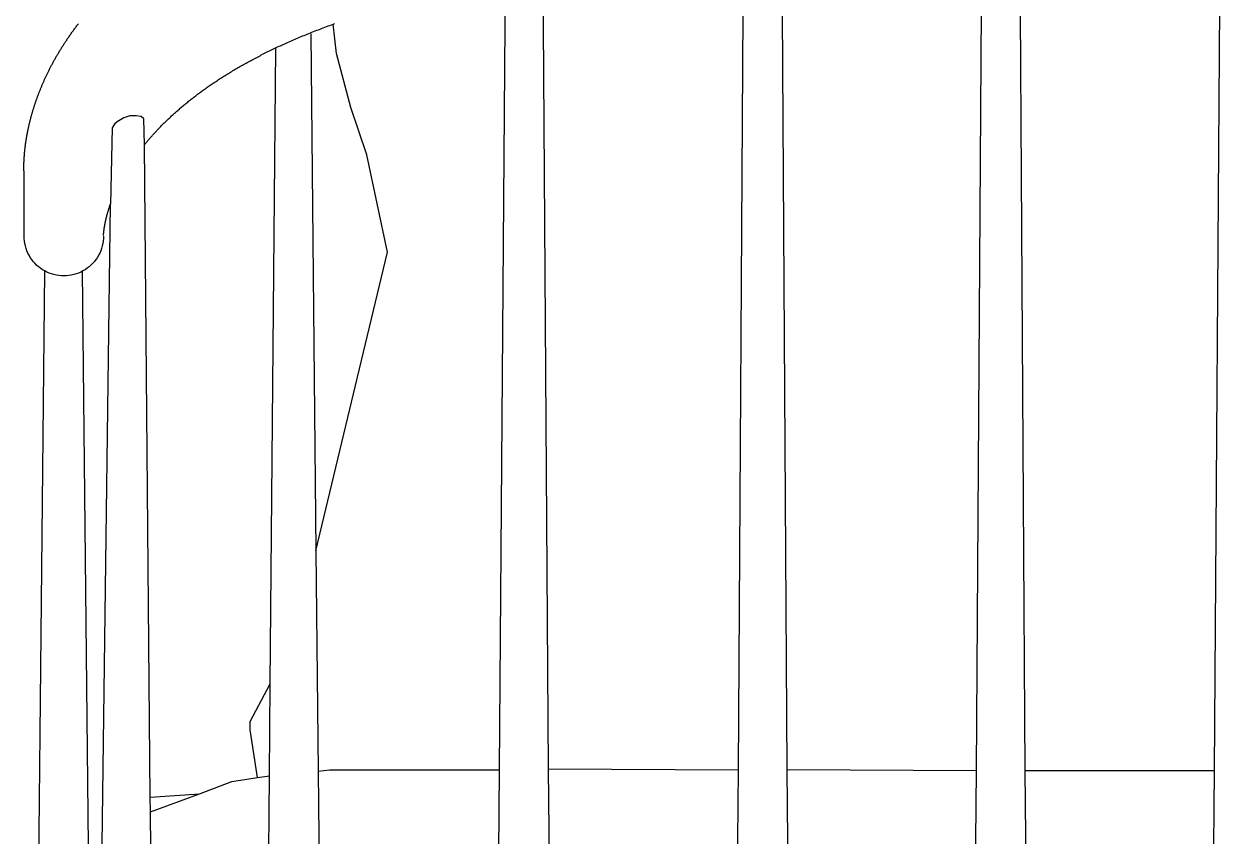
# Model space of a CAD drawing. Header units: inches. Extents: x 0 to 7318, y 0 to 812.
# Drawn here: x 5710.9 to 6087.5, y 376.9 to 632.5 of the extents above; entities that cross this region are included whole.
import ezdxf

# ---------------------------------------------------------------- set-up
doc = ezdxf.new("R2010")
doc.units = ezdxf.units.IN
doc.header["$MEASUREMENT"] = 0

# ---------------------------------------------------------------- blocks, each defined once
blk = doc.blocks.new('SC2_BACK')
at = {"color": 7}
for points in [[(5934.46, 253.24, 0), (5935.81, 397.74, 0), (5937.46, 653.23, 0)], [(5949.46, 653.23, 0), (5951.07, 397.88, 0), (5952.46, 253.24, 0)], [(6009.46, 253.24, 0), (6010.76, 397.6, 0), (6012.46, 653.23, 0)], [(6024.46, 653.23, 0), (6026.03, 397.6, 0), (6027.46, 253.24, 0)], [(6084.46, 253.24, 0), (6085.72, 397.56, 0), (6087.46, 653.23, 0)], [(5874.23, 647.89, 0), (5875.93, 398.04, 0), (5877.46, 253.24, 0)], [(5859.46, 253.24, 0), (5860.65, 397.81, 0), (5862.46, 646.09, 0)], [(5808.27, 632.46, 0), (5808.81, 632.65, 0)], [(5725.31, 628.85, 0), (5725.47, 629.08, 0)], [(5725.47, 629.08, 0), (5725.64, 629.31, 0)], [(5725.64, 629.31, 0), (5725.8, 629.54, 0)], [(5725.8, 629.54, 0), (5725.97, 629.78, 0)], [(5725.97, 629.78, 0), (5726.13, 630.01, 0)], [(5726.13, 630.01, 0), (5726.3, 630.24, 0)], [(5726.3, 630.24, 0), (5726.47, 630.47, 0)], [(5726.47, 630.47, 0), (5726.64, 630.71, 0)], [(5726.64, 630.71, 0), (5726.82, 630.94, 0)], [(5726.82, 630.94, 0), (5726.99, 631.18, 0)], [(5726.99, 631.18, 0), (5727.16, 631.41, 0)], [(5727.16, 631.41, 0), (5727.34, 631.64, 0)], [(5727.34, 631.64, 0), (5727.52, 631.88, 0)], [(5727.52, 631.88, 0), (5727.7, 632.11, 0)], [(5727.7, 632.11, 0), (5727.88, 632.35, 0)], [(5727.88, 632.35, 0), (5728.06, 632.58, 0)], [(5798.64, 628.73, 0), (5799.12, 628.93, 0)], [(5799.12, 628.93, 0), (5799.61, 629.13, 0)], [(5799.61, 629.13, 0), (5800.1, 629.33, 0)], [(5800.1, 629.33, 0), (5800.59, 629.53, 0)], [(5800.59, 629.53, 0), (5801.08, 629.73, 0)], [(5801.08, 629.73, 0), (5801.58, 629.93, 0)], [(5801.19, 629.45, 0), (5802.8, 466.72, 0), (5803.58, 397.32, 0), (5804.99, 253.24, 0)], [(5801.58, 629.93, 0), (5802.08, 630.12, 0)], [(5802.08, 630.12, 0), (5802.58, 630.32, 0)], [(5802.58, 630.32, 0), (5803.09, 630.52, 0)], [(5802.8, 466.72, 0), (5825.35, 560.66, 0), (5818.81, 591.36, 0), (5813.86, 606.21, 0), (5809.31, 623.24, 0), (5808.27, 632.46, 0)], [(5803.09, 630.52, 0), (5803.6, 630.71, 0)], [(5803.6, 630.71, 0), (5804.11, 630.91, 0)], [(5804.11, 630.91, 0), (5804.62, 631.1, 0)], [(5804.62, 631.1, 0), (5805.14, 631.3, 0)], [(5805.14, 631.3, 0), (5805.65, 631.49, 0)], [(5805.65, 631.49, 0), (5806.17, 631.69, 0)], [(5806.17, 631.69, 0), (5806.7, 631.88, 0)], [(5806.7, 631.88, 0), (5807.22, 632.07, 0)], [(5807.22, 632.07, 0), (5807.75, 632.26, 0)], [(5807.75, 632.26, 0), (5808.27, 632.46, 0)], [(5722.73, 624.94, 0), (5722.87, 625.16, 0)], [(5722.87, 625.16, 0), (5723.01, 625.39, 0)], [(5723.01, 625.39, 0), (5723.16, 625.62, 0)], [(5723.16, 625.62, 0), (5723.31, 625.85, 0)], [(5723.31, 625.85, 0), (5723.45, 626.08, 0)], [(5723.45, 626.08, 0), (5723.6, 626.31, 0)], [(5723.6, 626.31, 0), (5723.75, 626.54, 0)], [(5723.75, 626.54, 0), (5723.9, 626.77, 0)], [(5723.9, 626.77, 0), (5724.05, 627, 0)], [(5724.05, 627, 0), (5724.21, 627.23, 0)], [(5724.21, 627.23, 0), (5724.36, 627.46, 0)], [(5724.36, 627.46, 0), (5724.52, 627.69, 0)], [(5724.52, 627.69, 0), (5724.67, 627.92, 0)], [(5724.67, 627.92, 0), (5724.83, 628.15, 0)], [(5724.83, 628.15, 0), (5724.99, 628.38, 0)], [(5724.99, 628.38, 0), (5725.15, 628.61, 0)], [(5725.15, 628.61, 0), (5725.31, 628.85, 0)], [(5790.33, 625.05, 0), (5790.77, 625.26, 0)], [(5790.77, 625.26, 0), (5791.21, 625.47, 0)], [(5791.21, 625.47, 0), (5791.66, 625.67, 0)], [(5791.66, 625.67, 0), (5792.11, 625.88, 0)], [(5792.11, 625.88, 0), (5792.56, 626.09, 0)], [(5792.56, 626.09, 0), (5793.01, 626.29, 0)], [(5793.01, 626.29, 0), (5793.47, 626.5, 0)], [(5793.47, 626.5, 0), (5793.92, 626.7, 0)], [(5793.92, 626.7, 0), (5794.39, 626.91, 0)], [(5794.39, 626.91, 0), (5794.85, 627.11, 0)], [(5794.85, 627.11, 0), (5795.31, 627.31, 0)], [(5795.31, 627.31, 0), (5795.78, 627.52, 0)], [(5795.78, 627.52, 0), (5796.25, 627.72, 0)], [(5796.25, 627.72, 0), (5796.72, 627.92, 0)], [(5796.72, 627.92, 0), (5797.2, 628.13, 0)], [(5797.2, 628.13, 0), (5797.67, 628.33, 0)], [(5797.67, 628.33, 0), (5798.16, 628.53, 0)], [(5798.16, 628.53, 0), (5798.64, 628.73, 0)], [(5720.47, 621.1, 0), (5720.6, 621.33, 0)], [(5720.6, 621.33, 0), (5720.72, 621.55, 0)], [(5720.72, 621.55, 0), (5720.85, 621.77, 0)], [(5720.85, 621.77, 0), (5720.98, 622, 0)], [(5720.98, 622, 0), (5721.1, 622.22, 0)], [(5721.1, 622.22, 0), (5721.23, 622.45, 0)], [(5721.23, 622.45, 0), (5721.36, 622.67, 0)], [(5721.36, 622.67, 0), (5721.49, 622.9, 0)], [(5721.49, 622.9, 0), (5721.63, 623.12, 0)], [(5721.63, 623.12, 0), (5721.76, 623.35, 0)], [(5721.76, 623.35, 0), (5721.9, 623.57, 0)], [(5721.9, 623.57, 0), (5722.03, 623.8, 0)], [(5722.03, 623.8, 0), (5722.17, 624.03, 0)], [(5722.17, 624.03, 0), (5722.31, 624.25, 0)], [(5722.31, 624.25, 0), (5722.45, 624.48, 0)], [(5722.45, 624.48, 0), (5722.59, 624.71, 0)], [(5722.59, 624.71, 0), (5722.73, 624.94, 0)], [(5782.79, 621.26, 0), (5783.19, 621.47, 0)], [(5783.19, 621.47, 0), (5783.59, 621.69, 0)], [(5783.59, 621.69, 0), (5784, 621.9, 0)], [(5784, 621.9, 0), (5784.4, 622.11, 0)], [(5784.4, 622.11, 0), (5784.81, 622.32, 0)], [(5784.81, 622.32, 0), (5785.22, 622.53, 0)], [(5785.22, 622.53, 0), (5785.63, 622.75, 0)], [(5785.63, 622.75, 0), (5786.05, 622.96, 0)], [(5786.05, 622.96, 0), (5786.47, 623.17, 0)], [(5786.47, 623.17, 0), (5786.89, 623.38, 0)], [(5786.89, 623.38, 0), (5787.31, 623.59, 0)], [(5786.99, 253.24, 0), (5788.2, 395.87, 0), (5788.38, 424.84, 0), (5790.2, 624.9, 0)], [(5787.31, 623.59, 0), (5787.73, 623.8, 0)], [(5787.73, 623.8, 0), (5788.16, 624.01, 0)], [(5788.16, 624.01, 0), (5788.59, 624.22, 0)], [(5788.59, 624.22, 0), (5789.02, 624.43, 0)], [(5789.02, 624.43, 0), (5789.46, 624.64, 0)], [(5789.46, 624.64, 0), (5789.89, 624.84, 0)], [(5789.89, 624.84, 0), (5790.33, 625.05, 0)], [(5718.52, 617.37, 0), (5718.63, 617.59, 0)], [(5718.63, 617.59, 0), (5718.74, 617.81, 0)], [(5718.74, 617.81, 0), (5718.84, 618.02, 0)], [(5718.84, 618.02, 0), (5718.95, 618.24, 0)], [(5718.95, 618.24, 0), (5719.07, 618.46, 0)], [(5719.07, 618.46, 0), (5719.18, 618.68, 0)], [(5719.18, 618.68, 0), (5719.29, 618.9, 0)], [(5719.29, 618.9, 0), (5719.4, 619.12, 0)], [(5719.4, 619.12, 0), (5719.52, 619.34, 0)], [(5719.52, 619.34, 0), (5719.63, 619.56, 0)], [(5719.63, 619.56, 0), (5719.75, 619.78, 0)], [(5719.75, 619.78, 0), (5719.87, 620, 0)], [(5719.87, 620, 0), (5719.99, 620.22, 0)], [(5719.99, 620.22, 0), (5720.11, 620.44, 0)], [(5720.11, 620.44, 0), (5720.23, 620.66, 0)], [(5720.23, 620.66, 0), (5720.35, 620.88, 0)], [(5720.35, 620.88, 0), (5720.47, 621.1, 0)], [(5775.98, 617.38, 0), (5776.34, 617.6, 0)], [(5776.34, 617.6, 0), (5776.71, 617.82, 0)], [(5776.71, 617.82, 0), (5777.07, 618.03, 0)], [(5777.07, 618.03, 0), (5777.44, 618.25, 0)], [(5777.44, 618.25, 0), (5777.8, 618.47, 0)], [(5777.8, 618.47, 0), (5778.17, 618.68, 0)], [(5778.17, 618.68, 0), (5778.55, 618.9, 0)], [(5778.55, 618.9, 0), (5778.92, 619.11, 0)], [(5778.92, 619.11, 0), (5779.3, 619.33, 0)], [(5779.3, 619.33, 0), (5779.68, 619.55, 0)], [(5779.68, 619.55, 0), (5780.06, 619.76, 0)], [(5780.06, 619.76, 0), (5780.44, 619.97, 0)], [(5780.44, 619.97, 0), (5780.83, 620.19, 0)], [(5780.83, 620.19, 0), (5781.22, 620.4, 0)], [(5781.22, 620.4, 0), (5781.61, 620.62, 0)], [(5781.61, 620.62, 0), (5782, 620.83, 0)], [(5782, 620.83, 0), (5782.39, 621.05, 0)], [(5782.39, 621.05, 0), (5782.79, 621.26, 0)], [(5716.85, 613.76, 0), (5716.94, 613.97, 0)], [(5716.94, 613.97, 0), (5717.03, 614.17, 0)], [(5717.03, 614.17, 0), (5717.13, 614.38, 0)], [(5717.13, 614.38, 0), (5717.22, 614.6, 0)], [(5717.22, 614.6, 0), (5717.32, 614.81, 0)], [(5717.32, 614.81, 0), (5717.41, 615.02, 0)], [(5717.41, 615.02, 0), (5717.51, 615.23, 0)], [(5717.51, 615.23, 0), (5717.6, 615.44, 0)], [(5717.6, 615.44, 0), (5717.7, 615.65, 0)], [(5717.7, 615.65, 0), (5717.8, 615.87, 0)], [(5717.8, 615.87, 0), (5717.9, 616.08, 0)], [(5717.9, 616.08, 0), (5718, 616.3, 0)], [(5718, 616.3, 0), (5718.1, 616.51, 0)], [(5718.1, 616.51, 0), (5718.21, 616.72, 0)], [(5718.21, 616.72, 0), (5718.31, 616.94, 0)], [(5718.31, 616.94, 0), (5718.41, 617.16, 0)], [(5718.41, 617.16, 0), (5718.52, 617.37, 0)], [(5770.19, 613.67, 0), (5770.52, 613.89, 0)], [(5770.52, 613.89, 0), (5770.84, 614.11, 0)], [(5770.84, 614.11, 0), (5771.17, 614.32, 0)], [(5771.17, 614.32, 0), (5771.5, 614.54, 0)], [(5771.5, 614.54, 0), (5771.83, 614.76, 0)], [(5771.83, 614.76, 0), (5772.17, 614.98, 0)], [(5772.17, 614.98, 0), (5772.5, 615.2, 0)], [(5772.5, 615.2, 0), (5772.84, 615.42, 0)], [(5772.84, 615.42, 0), (5773.18, 615.64, 0)], [(5773.18, 615.64, 0), (5773.53, 615.86, 0)], [(5773.53, 615.86, 0), (5773.87, 616.08, 0)], [(5773.87, 616.08, 0), (5774.22, 616.29, 0)], [(5774.22, 616.29, 0), (5774.57, 616.51, 0)], [(5774.57, 616.51, 0), (5774.92, 616.73, 0)], [(5774.92, 616.73, 0), (5775.27, 616.95, 0)], [(5775.27, 616.95, 0), (5775.63, 617.16, 0)], [(5775.63, 617.16, 0), (5775.98, 617.38, 0)], [(5715.29, 609.87, 0), (5715.37, 610.07, 0)], [(5715.37, 610.07, 0), (5715.44, 610.27, 0)], [(5715.44, 610.27, 0), (5715.52, 610.47, 0)], [(5715.52, 610.47, 0), (5715.59, 610.68, 0)], [(5715.59, 610.68, 0), (5715.67, 610.88, 0)], [(5715.67, 610.88, 0), (5715.75, 611.08, 0)], [(5715.75, 611.08, 0), (5715.83, 611.28, 0)], [(5715.83, 611.28, 0), (5715.91, 611.49, 0)], [(5715.91, 611.49, 0), (5715.99, 611.69, 0)], [(5715.99, 611.69, 0), (5716.07, 611.89, 0)], [(5716.07, 611.89, 0), (5716.16, 612.1, 0)], [(5716.16, 612.1, 0), (5716.24, 612.31, 0)], [(5716.24, 612.31, 0), (5716.32, 612.51, 0)], [(5716.32, 612.51, 0), (5716.41, 612.72, 0)], [(5716.41, 612.72, 0), (5716.5, 612.92, 0)], [(5716.5, 612.92, 0), (5716.58, 613.13, 0)], [(5716.58, 613.13, 0), (5716.67, 613.34, 0)], [(5716.67, 613.34, 0), (5716.76, 613.55, 0)], [(5716.76, 613.55, 0), (5716.85, 613.76, 0)], [(5764.99, 609.93, 0), (5765.28, 610.15, 0)], [(5765.28, 610.15, 0), (5765.57, 610.37, 0)], [(5765.57, 610.37, 0), (5765.87, 610.59, 0)], [(5765.87, 610.59, 0), (5766.16, 610.81, 0)], [(5766.16, 610.81, 0), (5766.46, 611.03, 0)], [(5766.46, 611.03, 0), (5766.76, 611.25, 0)], [(5766.76, 611.25, 0), (5767.06, 611.47, 0)], [(5767.06, 611.47, 0), (5767.37, 611.69, 0)], [(5767.37, 611.69, 0), (5767.67, 611.91, 0)], [(5767.67, 611.91, 0), (5767.98, 612.13, 0)], [(5767.98, 612.13, 0), (5768.29, 612.35, 0)], [(5768.29, 612.35, 0), (5768.6, 612.57, 0)], [(5768.6, 612.57, 0), (5768.92, 612.79, 0)], [(5768.92, 612.79, 0), (5769.23, 613.01, 0)], [(5769.23, 613.01, 0), (5769.55, 613.23, 0)], [(5769.55, 613.23, 0), (5769.87, 613.45, 0)], [(5769.87, 613.45, 0), (5770.19, 613.67, 0)], [(5714.03, 606.19, 0), (5714.09, 606.38, 0)], [(5714.09, 606.38, 0), (5714.15, 606.57, 0)], [(5714.15, 606.57, 0), (5714.21, 606.76, 0)], [(5714.21, 606.76, 0), (5714.27, 606.95, 0)], [(5714.27, 606.95, 0), (5714.33, 607.14, 0)], [(5714.33, 607.14, 0), (5714.4, 607.33, 0)], [(5714.4, 607.33, 0), (5714.46, 607.52, 0)], [(5714.46, 607.52, 0), (5714.53, 607.72, 0)], [(5714.53, 607.72, 0), (5714.59, 607.91, 0)], [(5714.59, 607.91, 0), (5714.66, 608.1, 0)], [(5714.66, 608.1, 0), (5714.73, 608.3, 0)], [(5714.73, 608.3, 0), (5714.79, 608.49, 0)], [(5714.79, 608.49, 0), (5714.86, 608.69, 0)], [(5714.86, 608.69, 0), (5714.93, 608.88, 0)], [(5714.93, 608.88, 0), (5715, 609.08, 0)], [(5715, 609.08, 0), (5715.07, 609.28, 0)], [(5715.07, 609.28, 0), (5715.15, 609.48, 0)], [(5715.15, 609.48, 0), (5715.22, 609.68, 0)], [(5715.22, 609.68, 0), (5715.29, 609.87, 0)], [(5760.34, 606.18, 0), (5760.6, 606.4, 0)], [(5760.6, 606.4, 0), (5760.86, 606.62, 0)], [(5760.86, 606.62, 0), (5761.12, 606.84, 0)], [(5761.12, 606.84, 0), (5761.39, 607.06, 0)], [(5761.39, 607.06, 0), (5761.65, 607.28, 0)], [(5761.65, 607.28, 0), (5761.92, 607.5, 0)], [(5761.92, 607.5, 0), (5762.19, 607.72, 0)], [(5762.19, 607.72, 0), (5762.46, 607.94, 0)], [(5762.46, 607.94, 0), (5762.73, 608.16, 0)], [(5762.73, 608.16, 0), (5763.01, 608.38, 0)], [(5763.01, 608.38, 0), (5763.29, 608.6, 0)], [(5763.29, 608.6, 0), (5763.57, 608.82, 0)], [(5763.57, 608.82, 0), (5763.85, 609.04, 0)], [(5763.85, 609.04, 0), (5764.13, 609.26, 0)], [(5764.13, 609.26, 0), (5764.41, 609.48, 0)], [(5764.41, 609.48, 0), (5764.7, 609.71, 0)], [(5764.7, 609.71, 0), (5764.99, 609.93, 0)], [(5712.94, 602.37, 0), (5712.99, 602.55, 0)], [(5712.99, 602.55, 0), (5713.03, 602.72, 0)], [(5713.03, 602.72, 0), (5713.08, 602.9, 0)], [(5713.08, 602.9, 0), (5713.12, 603.08, 0)], [(5713.12, 603.08, 0), (5713.17, 603.25, 0)], [(5713.17, 603.25, 0), (5713.22, 603.43, 0)], [(5713.22, 603.43, 0), (5713.27, 603.61, 0)], [(5713.27, 603.61, 0), (5713.32, 603.79, 0)], [(5713.32, 603.79, 0), (5713.37, 603.97, 0)], [(5713.37, 603.97, 0), (5713.42, 604.15, 0)], [(5713.42, 604.15, 0), (5713.47, 604.34, 0)], [(5713.47, 604.34, 0), (5713.52, 604.52, 0)], [(5713.52, 604.52, 0), (5713.58, 604.7, 0)], [(5713.58, 604.7, 0), (5713.63, 604.88, 0)], [(5713.63, 604.88, 0), (5713.69, 605.07, 0)], [(5713.69, 605.07, 0), (5713.74, 605.25, 0)], [(5713.74, 605.25, 0), (5713.8, 605.44, 0)], [(5713.8, 605.44, 0), (5713.85, 605.63, 0)], [(5713.85, 605.63, 0), (5713.91, 605.81, 0)], [(5713.91, 605.81, 0), (5713.97, 606, 0)], [(5713.97, 606, 0), (5714.03, 606.19, 0)], [(5748.87, 594.51, 0), (5748.69, 602.69, 0), (5747.86, 603.38, 0), (5746.25, 603.64, 0), (5744.25, 603.6, 0), (5742.34, 602.99, 0), (5740.25, 601.73, 0), (5739.46, 600.99, 0), (5738.68, 599.77, 0), (5738.12, 575.77, 0)], [(5756.22, 602.46, 0), (5756.45, 602.68, 0)], [(5756.45, 602.68, 0), (5756.68, 602.9, 0)], [(5756.68, 602.9, 0), (5756.91, 603.11, 0)], [(5756.91, 603.11, 0), (5757.14, 603.33, 0)], [(5757.14, 603.33, 0), (5757.38, 603.55, 0)], [(5757.38, 603.55, 0), (5757.61, 603.77, 0)], [(5757.61, 603.77, 0), (5757.85, 603.99, 0)], [(5757.85, 603.99, 0), (5758.09, 604.21, 0)], [(5758.09, 604.21, 0), (5758.34, 604.43, 0)], [(5758.34, 604.43, 0), (5758.58, 604.65, 0)], [(5758.58, 604.65, 0), (5758.83, 604.86, 0)], [(5758.83, 604.86, 0), (5759.07, 605.08, 0)], [(5759.07, 605.08, 0), (5759.32, 605.3, 0)], [(5759.32, 605.3, 0), (5759.57, 605.52, 0)], [(5759.57, 605.52, 0), (5759.83, 605.74, 0)], [(5759.83, 605.74, 0), (5760.08, 605.96, 0)], [(5760.08, 605.96, 0), (5760.34, 606.18, 0)], [(5712.1, 598.7, 0), (5712.13, 598.86, 0)], [(5712.13, 598.86, 0), (5712.16, 599.02, 0)], [(5712.16, 599.02, 0), (5712.2, 599.18, 0)], [(5712.2, 599.18, 0), (5712.23, 599.34, 0)], [(5712.23, 599.34, 0), (5712.27, 599.5, 0)], [(5712.27, 599.5, 0), (5712.3, 599.67, 0)], [(5712.3, 599.67, 0), (5712.34, 599.83, 0)], [(5712.34, 599.83, 0), (5712.37, 599.99, 0)], [(5712.37, 599.99, 0), (5712.41, 600.16, 0)], [(5712.41, 600.16, 0), (5712.45, 600.33, 0)], [(5712.45, 600.33, 0), (5712.48, 600.49, 0)], [(5712.48, 600.49, 0), (5712.52, 600.66, 0)], [(5712.52, 600.66, 0), (5712.56, 600.83, 0)], [(5712.56, 600.83, 0), (5712.6, 601, 0)], [(5712.6, 601, 0), (5712.64, 601.17, 0)], [(5712.64, 601.17, 0), (5712.68, 601.34, 0)], [(5712.68, 601.34, 0), (5712.72, 601.51, 0)], [(5712.72, 601.51, 0), (5712.76, 601.68, 0)], [(5712.76, 601.68, 0), (5712.81, 601.85, 0)], [(5712.81, 601.85, 0), (5712.85, 602.02, 0)], [(5712.85, 602.02, 0), (5712.9, 602.2, 0)], [(5712.9, 602.2, 0), (5712.94, 602.37, 0)], [(5752.39, 598.57, 0), (5752.59, 598.79, 0)], [(5752.59, 598.79, 0), (5752.79, 599, 0)], [(5752.79, 599, 0), (5752.99, 599.22, 0)], [(5752.99, 599.22, 0), (5753.19, 599.43, 0)], [(5753.19, 599.43, 0), (5753.4, 599.65, 0)], [(5753.4, 599.65, 0), (5753.6, 599.86, 0)], [(5753.6, 599.86, 0), (5753.81, 600.08, 0)], [(5753.81, 600.08, 0), (5754.02, 600.29, 0)], [(5754.02, 600.29, 0), (5754.24, 600.51, 0)], [(5754.24, 600.51, 0), (5754.45, 600.72, 0)], [(5754.45, 600.72, 0), (5754.66, 600.94, 0)], [(5754.66, 600.94, 0), (5754.88, 601.16, 0)], [(5754.88, 601.16, 0), (5755.1, 601.37, 0)], [(5755.1, 601.37, 0), (5755.32, 601.59, 0)], [(5755.32, 601.59, 0), (5755.54, 601.81, 0)], [(5755.54, 601.81, 0), (5755.76, 602.03, 0)], [(5755.76, 602.03, 0), (5755.99, 602.24, 0)], [(5755.99, 602.24, 0), (5756.22, 602.46, 0)], [(5711.44, 594.85, 0), (5711.46, 594.99, 0)], [(5711.46, 594.99, 0), (5711.48, 595.12, 0)], [(5711.48, 595.12, 0), (5711.5, 595.26, 0)], [(5711.5, 595.26, 0), (5711.52, 595.4, 0)], [(5711.52, 595.4, 0), (5711.55, 595.55, 0)], [(5711.55, 595.55, 0), (5711.57, 595.69, 0)], [(5711.57, 595.69, 0), (5711.59, 595.83, 0)], [(5711.59, 595.83, 0), (5711.61, 595.97, 0)], [(5711.61, 595.97, 0), (5711.63, 596.12, 0)], [(5711.63, 596.12, 0), (5711.66, 596.26, 0)], [(5711.66, 596.26, 0), (5711.68, 596.41, 0)], [(5711.68, 596.41, 0), (5711.71, 596.56, 0)], [(5711.71, 596.56, 0), (5711.73, 596.7, 0)], [(5711.73, 596.7, 0), (5711.76, 596.85, 0)], [(5711.76, 596.85, 0), (5711.78, 597, 0)], [(5711.78, 597, 0), (5711.81, 597.15, 0)], [(5711.81, 597.15, 0), (5711.83, 597.3, 0)], [(5711.83, 597.3, 0), (5711.86, 597.46, 0)], [(5711.86, 597.46, 0), (5711.89, 597.61, 0)], [(5711.89, 597.61, 0), (5711.92, 597.76, 0)], [(5711.92, 597.76, 0), (5711.95, 597.92, 0)], [(5711.95, 597.92, 0), (5711.98, 598.07, 0)], [(5711.98, 598.07, 0), (5712.01, 598.23, 0)], [(5712.01, 598.23, 0), (5712.04, 598.39, 0)], [(5712.04, 598.39, 0), (5712.07, 598.54, 0)], [(5712.07, 598.54, 0), (5712.1, 598.7, 0)], [(5749.07, 594.77, 0), (5749.24, 594.97, 0)], [(5749.24, 594.97, 0), (5749.42, 595.18, 0)], [(5749.42, 595.18, 0), (5749.59, 595.39, 0)], [(5749.59, 595.39, 0), (5749.77, 595.6, 0)], [(5749.77, 595.6, 0), (5749.95, 595.81, 0)], [(5749.95, 595.81, 0), (5750.12, 596.02, 0)], [(5750.12, 596.02, 0), (5750.3, 596.23, 0)], [(5750.3, 596.23, 0), (5750.49, 596.44, 0)], [(5750.49, 596.44, 0), (5750.67, 596.66, 0)], [(5750.67, 596.66, 0), (5750.85, 596.87, 0)], [(5750.85, 596.87, 0), (5751.04, 597.08, 0)], [(5751.04, 597.08, 0), (5751.23, 597.29, 0)], [(5751.23, 597.29, 0), (5751.42, 597.51, 0)], [(5751.42, 597.51, 0), (5751.61, 597.72, 0)], [(5751.61, 597.72, 0), (5751.8, 597.93, 0)], [(5751.8, 597.93, 0), (5751.99, 598.14, 0)], [(5751.99, 598.14, 0), (5752.19, 598.36, 0)], [(5752.19, 598.36, 0), (5752.39, 598.57, 0)], [(5711.04, 591.14, 0), (5711.05, 591.25, 0)], [(5711.05, 591.25, 0), (5711.06, 591.36, 0)], [(5711.06, 591.36, 0), (5711.07, 591.47, 0)], [(5711.07, 591.47, 0), (5711.08, 591.59, 0)], [(5711.08, 591.59, 0), (5711.09, 591.7, 0)], [(5711.09, 591.7, 0), (5711.1, 591.81, 0)], [(5711.1, 591.81, 0), (5711.11, 591.93, 0)], [(5711.11, 591.93, 0), (5711.12, 592.05, 0)], [(5711.12, 592.05, 0), (5711.13, 592.16, 0)], [(5711.13, 592.16, 0), (5711.14, 592.28, 0)], [(5711.14, 592.28, 0), (5711.15, 592.4, 0)], [(5711.15, 592.4, 0), (5711.16, 592.52, 0)], [(5711.16, 592.52, 0), (5711.18, 592.64, 0)], [(5711.18, 592.64, 0), (5711.19, 592.77, 0)], [(5711.19, 592.77, 0), (5711.2, 592.89, 0)], [(5711.2, 592.89, 0), (5711.22, 593.01, 0)], [(5711.22, 593.01, 0), (5711.23, 593.14, 0)], [(5711.23, 593.14, 0), (5711.24, 593.27, 0)], [(5711.24, 593.27, 0), (5711.26, 593.39, 0)], [(5711.26, 593.39, 0), (5711.27, 593.52, 0)], [(5711.27, 593.52, 0), (5711.29, 593.65, 0)], [(5711.29, 593.65, 0), (5711.3, 593.78, 0)], [(5711.3, 593.78, 0), (5711.32, 593.91, 0)], [(5711.32, 593.91, 0), (5711.34, 594.04, 0)], [(5711.34, 594.04, 0), (5711.35, 594.17, 0)], [(5711.35, 594.17, 0), (5711.37, 594.31, 0)], [(5711.37, 594.31, 0), (5711.39, 594.44, 0)], [(5711.39, 594.44, 0), (5711.41, 594.58, 0)], [(5711.41, 594.58, 0), (5711.42, 594.71, 0)], [(5711.42, 594.71, 0), (5711.44, 594.85, 0)], [(5748.87, 594.51, 0), (5749.07, 594.77, 0)], [(5751.94, 253.24, 0), (5750.79, 384.56, 0), (5750.64, 389.21, 0), (5748.87, 594.51, 0)], [(5710.9, 588.17, 0), (5710.91, 588.24, 0)], [(5710.9, 588.09, 0), (5710.9, 588.17, 0)], [(5710.9, 588.02, 0), (5710.9, 588.09, 0)], [(5710.9, 587.94, 0), (5710.9, 588.02, 0)], [(5710.9, 587.87, 0), (5710.9, 587.94, 0)], [(5710.9, 587.8, 0), (5710.9, 587.87, 0)], [(5710.9, 587.73, 0), (5710.9, 587.8, 0)], [(5710.9, 587.66, 0), (5710.9, 587.73, 0)], [(5710.9, 587.59, 0), (5710.9, 587.66, 0)], [(5710.9, 587.53, 0), (5710.9, 587.59, 0)], [(5710.9, 587.46, 0), (5710.9, 587.53, 0)], [(5710.9, 587.4, 0), (5710.9, 587.46, 0)], [(5710.91, 588.72, 0), (5710.92, 588.81, 0)], [(5710.91, 588.64, 0), (5710.91, 588.72, 0)], [(5710.91, 588.56, 0), (5710.91, 588.64, 0)], [(5710.91, 588.48, 0), (5710.91, 588.56, 0)], [(5710.91, 588.4, 0), (5710.91, 588.48, 0)], [(5710.91, 588.32, 0), (5710.91, 588.4, 0)], [(5710.91, 588.24, 0), (5710.91, 588.32, 0)], [(5710.92, 588.98, 0), (5710.93, 589.07, 0)], [(5710.92, 588.89, 0), (5710.92, 588.98, 0)], [(5710.92, 588.81, 0), (5710.92, 588.89, 0)], [(5710.93, 589.24, 0), (5710.94, 589.33, 0)], [(5710.93, 589.15, 0), (5710.93, 589.24, 0)], [(5710.93, 589.07, 0), (5710.93, 589.15, 0)], [(5710.94, 589.52, 0), (5710.95, 589.61, 0)], [(5710.94, 589.43, 0), (5710.94, 589.52, 0)], [(5710.94, 589.33, 0), (5710.94, 589.43, 0)], [(5710.95, 589.71, 0), (5710.96, 589.8, 0)], [(5710.95, 589.61, 0), (5710.95, 589.71, 0)], [(5710.96, 589.9, 0), (5710.97, 590, 0)], [(5710.96, 589.8, 0), (5710.96, 589.9, 0)], [(5710.97, 590.1, 0), (5710.98, 590.2, 0)], [(5710.97, 590, 0), (5710.97, 590.1, 0)], [(5710.98, 590.2, 0), (5710.99, 590.3, 0)], [(5710.99, 590.4, 0), (5711, 590.5, 0)], [(5710.99, 590.3, 0), (5710.99, 590.4, 0)], [(5711, 590.61, 0), (5711.01, 590.71, 0)], [(5711, 590.5, 0), (5711, 590.61, 0)], [(5711.01, 590.71, 0), (5711.02, 590.82, 0)], [(5711.02, 590.82, 0), (5711.03, 590.92, 0)], [(5711.03, 591.03, 0), (5711.04, 591.14, 0)], [(5711.03, 590.92, 0), (5711.03, 591.03, 0)], [(5710.9, 587.34, 0), (5710.9, 587.4, 0)], [(5710.9, 587.27, 0), (5710.9, 587.34, 0)], [(5710.9, 587.21, 0), (5710.9, 587.27, 0)], [(5710.9, 587.15, 0), (5710.9, 587.21, 0)], [(5710.9, 587.1, 0), (5710.9, 587.15, 0)], [(5710.9, 587.04, 0), (5710.9, 587.1, 0)], [(5710.91, 586.98, 0), (5710.9, 587.04, 0)], [(5710.91, 586.93, 0), (5710.91, 586.98, 0)], [(5710.91, 586.87, 0), (5710.91, 586.93, 0)], [(5710.91, 586.82, 0), (5710.91, 586.87, 0)], [(5710.91, 586.77, 0), (5710.91, 586.82, 0)], [(5710.91, 586.72, 0), (5710.91, 586.77, 0)], [(5710.91, 586.67, 0), (5710.91, 586.72, 0)], [(5710.91, 586.62, 0), (5710.91, 586.67, 0)], [(5710.91, 586.58, 0), (5710.91, 586.62, 0)], [(5710.91, 586.53, 0), (5710.91, 586.58, 0)], [(5710.92, 586.49, 0), (5710.91, 586.53, 0)], [(5710.92, 586.45, 0), (5710.92, 586.49, 0)], [(5710.92, 586.4, 0), (5710.92, 586.45, 0)], [(5710.92, 586.36, 0), (5710.92, 586.4, 0)], [(5710.92, 586.32, 0), (5710.92, 586.36, 0)], [(5710.92, 586.29, 0), (5710.92, 586.32, 0)], [(5710.93, 586.25, 0), (5710.92, 586.29, 0)], [(5710.93, 586.21, 0), (5710.93, 586.25, 0)], [(5710.93, 586.18, 0), (5710.93, 586.21, 0)], [(5710.93, 586.15, 0), (5710.93, 586.18, 0)], [(5710.93, 586.11, 0), (5710.93, 586.15, 0)], [(5710.93, 586.08, 0), (5710.93, 586.11, 0)], [(5710.94, 586.06, 0), (5710.93, 586.08, 0)], [(5710.94, 586.03, 0), (5710.94, 586.06, 0)], [(5710.94, 586, 0), (5710.94, 586.03, 0)], [(5710.94, 585.82, 0), (5710.94, 586, 0)], [(5710.96, 565.74, 0), (5710.94, 585.82, 0)], [(5710.96, 565.74, 0), (5710.94, 585.82, 0)], [(5733.94, 253.24, 0), (5738.12, 575.77, 0)], [(5737.05, 572.3, 0), (5737.08, 572.43, 0)], [(5737.08, 572.43, 0), (5737.12, 572.55, 0)], [(5737.12, 572.55, 0), (5737.15, 572.67, 0)], [(5737.15, 572.67, 0), (5737.19, 572.8, 0)], [(5737.19, 572.8, 0), (5737.22, 572.93, 0)], [(5737.22, 572.93, 0), (5737.26, 573.06, 0)], [(5737.26, 573.06, 0), (5737.3, 573.19, 0)], [(5737.3, 573.19, 0), (5737.33, 573.32, 0)], [(5737.33, 573.32, 0), (5737.37, 573.45, 0)], [(5737.37, 573.45, 0), (5737.41, 573.58, 0)], [(5737.41, 573.58, 0), (5737.45, 573.71, 0)], [(5737.45, 573.71, 0), (5737.49, 573.85, 0)], [(5737.49, 573.85, 0), (5737.53, 573.98, 0)], [(5737.53, 573.98, 0), (5737.57, 574.12, 0)], [(5737.57, 574.12, 0), (5737.62, 574.25, 0)], [(5737.62, 574.25, 0), (5737.66, 574.39, 0)], [(5737.66, 574.39, 0), (5737.7, 574.53, 0)], [(5737.7, 574.53, 0), (5737.75, 574.67, 0)], [(5737.75, 574.67, 0), (5737.79, 574.81, 0)], [(5737.79, 574.81, 0), (5737.84, 574.95, 0)], [(5737.84, 574.95, 0), (5737.89, 575.09, 0)], [(5737.89, 575.09, 0), (5737.93, 575.23, 0)], [(5737.93, 575.23, 0), (5737.98, 575.38, 0)], [(5737.98, 575.38, 0), (5738.03, 575.52, 0)], [(5738.03, 575.52, 0), (5738.08, 575.67, 0)], [(5738.08, 575.67, 0), (5738.12, 575.77, 0)], [(5736.25, 568.55, 0), (5736.26, 568.64, 0)], [(5736.26, 568.64, 0), (5736.28, 568.72, 0)], [(5736.28, 568.72, 0), (5736.29, 568.81, 0)], [(5736.29, 568.81, 0), (5736.31, 568.9, 0)], [(5736.31, 568.9, 0), (5736.32, 568.99, 0)], [(5736.32, 568.99, 0), (5736.34, 569.08, 0)], [(5736.34, 569.08, 0), (5736.35, 569.17, 0)], [(5736.35, 569.17, 0), (5736.37, 569.26, 0)], [(5736.37, 569.26, 0), (5736.39, 569.36, 0)], [(5736.39, 569.36, 0), (5736.4, 569.45, 0)], [(5736.4, 569.45, 0), (5736.42, 569.55, 0)], [(5736.42, 569.55, 0), (5736.44, 569.65, 0)], [(5736.44, 569.65, 0), (5736.46, 569.74, 0)], [(5736.46, 569.74, 0), (5736.48, 569.84, 0)], [(5736.48, 569.84, 0), (5736.5, 569.94, 0)], [(5736.5, 569.94, 0), (5736.52, 570.05, 0)], [(5736.52, 570.05, 0), (5736.54, 570.15, 0)], [(5736.54, 570.15, 0), (5736.56, 570.25, 0)], [(5736.56, 570.25, 0), (5736.58, 570.36, 0)], [(5736.58, 570.36, 0), (5736.61, 570.46, 0)], [(5736.61, 570.46, 0), (5736.63, 570.57, 0)], [(5736.63, 570.57, 0), (5736.66, 570.68, 0)], [(5736.66, 570.68, 0), (5736.68, 570.79, 0)], [(5736.68, 570.79, 0), (5736.71, 570.9, 0)], [(5736.71, 570.9, 0), (5736.73, 571.01, 0)], [(5736.73, 571.01, 0), (5736.76, 571.12, 0)], [(5736.76, 571.12, 0), (5736.78, 571.24, 0)], [(5736.78, 571.24, 0), (5736.81, 571.35, 0)], [(5736.81, 571.35, 0), (5736.84, 571.47, 0)], [(5736.84, 571.47, 0), (5736.87, 571.58, 0)], [(5736.87, 571.58, 0), (5736.9, 571.7, 0)], [(5736.9, 571.7, 0), (5736.93, 571.82, 0)], [(5736.93, 571.82, 0), (5736.96, 571.94, 0)], [(5736.96, 571.94, 0), (5736.99, 572.06, 0)], [(5736.99, 572.06, 0), (5737.02, 572.18, 0)], [(5737.02, 572.18, 0), (5737.05, 572.3, 0)], [(5710.98, 564.95, 0), (5710.96, 565.74, 0)], [(5711.06, 564.17, 0), (5710.98, 564.95, 0)], [(5735.93, 564.95, 0), (5735.86, 564.17, 0)], [(5735.96, 565.74, 0), (5735.93, 564.95, 0)], [(5735.96, 565.98, 0), (5735.97, 566.01, 0)], [(5735.96, 565.95, 0), (5735.96, 565.98, 0)], [(5735.97, 566.16, 0), (5735.98, 566.19, 0)], [(5735.97, 566.12, 0), (5735.97, 566.16, 0)], [(5735.97, 566.09, 0), (5735.97, 566.12, 0)], [(5735.97, 566.06, 0), (5735.97, 566.09, 0)], [(5735.97, 566.03, 0), (5735.97, 566.06, 0)], [(5735.97, 566.01, 0), (5735.97, 566.03, 0)], [(5735.98, 566.31, 0), (5735.99, 566.35, 0)], [(5735.98, 566.27, 0), (5735.98, 566.31, 0)], [(5735.98, 566.23, 0), (5735.98, 566.27, 0)], [(5735.98, 566.19, 0), (5735.98, 566.23, 0)], [(5735.99, 566.47, 0), (5736, 566.52, 0)], [(5735.99, 566.43, 0), (5735.99, 566.47, 0)], [(5735.99, 566.39, 0), (5735.99, 566.43, 0)], [(5735.99, 566.35, 0), (5735.99, 566.39, 0)], [(5736, 566.56, 0), (5736.01, 566.61, 0)], [(5736, 566.52, 0), (5736, 566.56, 0)], [(5736.01, 566.71, 0), (5736.02, 566.77, 0)], [(5736.01, 566.66, 0), (5736.01, 566.71, 0)], [(5736.01, 566.61, 0), (5736.01, 566.66, 0)], [(5736.02, 566.82, 0), (5736.03, 566.87, 0)], [(5736.02, 566.77, 0), (5736.02, 566.82, 0)], [(5736.03, 566.93, 0), (5736.04, 566.98, 0)], [(5736.03, 566.87, 0), (5736.03, 566.93, 0)], [(5736.04, 566.98, 0), (5736.05, 567.04, 0)], [(5736.05, 567.1, 0), (5736.06, 567.16, 0)], [(5736.05, 567.04, 0), (5736.05, 567.1, 0)], [(5736.06, 567.16, 0), (5736.07, 567.23, 0)], [(5736.07, 567.29, 0), (5736.08, 567.35, 0)], [(5736.07, 567.23, 0), (5736.07, 567.29, 0)], [(5736.08, 567.35, 0), (5736.09, 567.42, 0)], [(5736.09, 567.42, 0), (5736.1, 567.49, 0)], [(5736.1, 567.49, 0), (5736.11, 567.56, 0)], [(5736.11, 567.62, 0), (5736.12, 567.69, 0)], [(5736.11, 567.56, 0), (5736.11, 567.62, 0)], [(5736.12, 567.69, 0), (5736.13, 567.77, 0)], [(5736.13, 567.77, 0), (5736.14, 567.84, 0)], [(5736.14, 567.84, 0), (5736.15, 567.91, 0)], [(5736.15, 567.91, 0), (5736.16, 567.99, 0)], [(5736.16, 567.99, 0), (5736.17, 568.07, 0)], [(5736.17, 568.07, 0), (5736.19, 568.14, 0)], [(5736.19, 568.14, 0), (5736.2, 568.22, 0)], [(5736.2, 568.22, 0), (5736.21, 568.3, 0)], [(5736.21, 568.3, 0), (5736.22, 568.39, 0)], [(5736.22, 568.39, 0), (5736.24, 568.47, 0)], [(5736.24, 568.47, 0), (5736.25, 568.55, 0)], [(5711.18, 563.39, 0), (5711.06, 564.17, 0)], [(5711.35, 562.63, 0), (5711.18, 563.39, 0)], [(5711.57, 561.87, 0), (5711.35, 562.63, 0)], [(5711.83, 561.14, 0), (5711.57, 561.87, 0)], [(5712.15, 560.42, 0), (5711.83, 561.14, 0)], [(5735.08, 561.14, 0), (5734.77, 560.42, 0)], [(5735.34, 561.87, 0), (5735.08, 561.14, 0)], [(5735.57, 562.63, 0), (5735.34, 561.87, 0)], [(5735.74, 563.39, 0), (5735.57, 562.63, 0)], [(5735.86, 564.17, 0), (5735.74, 563.39, 0)], [(5712.5, 559.72, 0), (5712.15, 560.42, 0)], [(5712.9, 559.04, 0), (5712.5, 559.72, 0)], [(5713.34, 558.39, 0), (5712.9, 559.04, 0)], [(5713.82, 557.77, 0), (5713.34, 558.39, 0)], [(5714.34, 557.18, 0), (5713.82, 557.77, 0)], [(5733.09, 557.77, 0), (5732.57, 557.18, 0)], [(5733.57, 558.39, 0), (5733.09, 557.77, 0)], [(5734.01, 559.04, 0), (5733.57, 558.39, 0)], [(5734.41, 559.72, 0), (5734.01, 559.04, 0)], [(5734.77, 560.42, 0), (5734.41, 559.72, 0)], [(5714.9, 556.63, 0), (5714.34, 557.18, 0)], [(5714.46, 253.24, 0), (5717.52, 554.72, 0)], [(5715.49, 556.11, 0), (5714.9, 556.63, 0)], [(5716.11, 555.62, 0), (5715.49, 556.11, 0)], [(5716.76, 555.18, 0), (5716.11, 555.62, 0)], [(5717.43, 554.78, 0), (5716.76, 555.18, 0)], [(5718.14, 554.43, 0), (5717.43, 554.78, 0)], [(5718.86, 554.12, 0), (5718.14, 554.43, 0)], [(5719.59, 553.85, 0), (5718.86, 554.12, 0)], [(5720.35, 553.63, 0), (5719.59, 553.85, 0)], [(5721.11, 553.46, 0), (5720.35, 553.63, 0)], [(5726.57, 553.63, 0), (5725.8, 553.46, 0)], [(5727.32, 553.85, 0), (5726.57, 553.63, 0)], [(5728.06, 554.12, 0), (5727.32, 553.85, 0)], [(5728.78, 554.43, 0), (5728.06, 554.12, 0)], [(5729.48, 554.78, 0), (5728.78, 554.43, 0)], [(5732.46, 253.24, 0), (5729.39, 554.72, 0)], [(5730.16, 555.18, 0), (5729.48, 554.78, 0)], [(5730.81, 555.62, 0), (5730.16, 555.18, 0)], [(5731.42, 556.11, 0), (5730.81, 555.62, 0)], [(5732.01, 556.63, 0), (5731.42, 556.11, 0)], [(5732.57, 557.18, 0), (5732.01, 556.63, 0)], [(5721.89, 553.34, 0), (5721.11, 553.46, 0)], [(5722.67, 553.26, 0), (5721.89, 553.34, 0)], [(5723.46, 553.24, 0), (5722.67, 553.26, 0)], [(5724.24, 553.26, 0), (5723.46, 553.24, 0)], [(5725.02, 553.34, 0), (5724.24, 553.26, 0)], [(5725.8, 553.46, 0), (5725.02, 553.34, 0)], [(5784.44, 395.38, 0), (5782.11, 410.41, 0), (5782.11, 413.03, 0), (5788.38, 424.84, 0)], [(5750.79, 384.56, 0), (5766.22, 390.18, 0), (5776.37, 394.07, 0), (5784.44, 395.38, 0), (5788.2, 395.87, 0)], [(5803.58, 397.32, 0), (5807.09, 397.74, 0), (5860.65, 397.81, 0)], [(5875.93, 398.04, 0), (5935.81, 397.74, 0)], [(5951.07, 397.88, 0), (6010.76, 397.6, 0)], [(6026.03, 397.6, 0), (6085.72, 397.56, 0)], [(5750.64, 389.21, 0), (5766.22, 390.18, 0)]]:
    blk.add_polyline3d(points, dxfattribs=at)

msp = doc.modelspace()

# ---------------------------------------------------------------- block references
msp.add_blockref('SC2_BACK', (0, 0))

doc.saveas('drawing.dxf')
